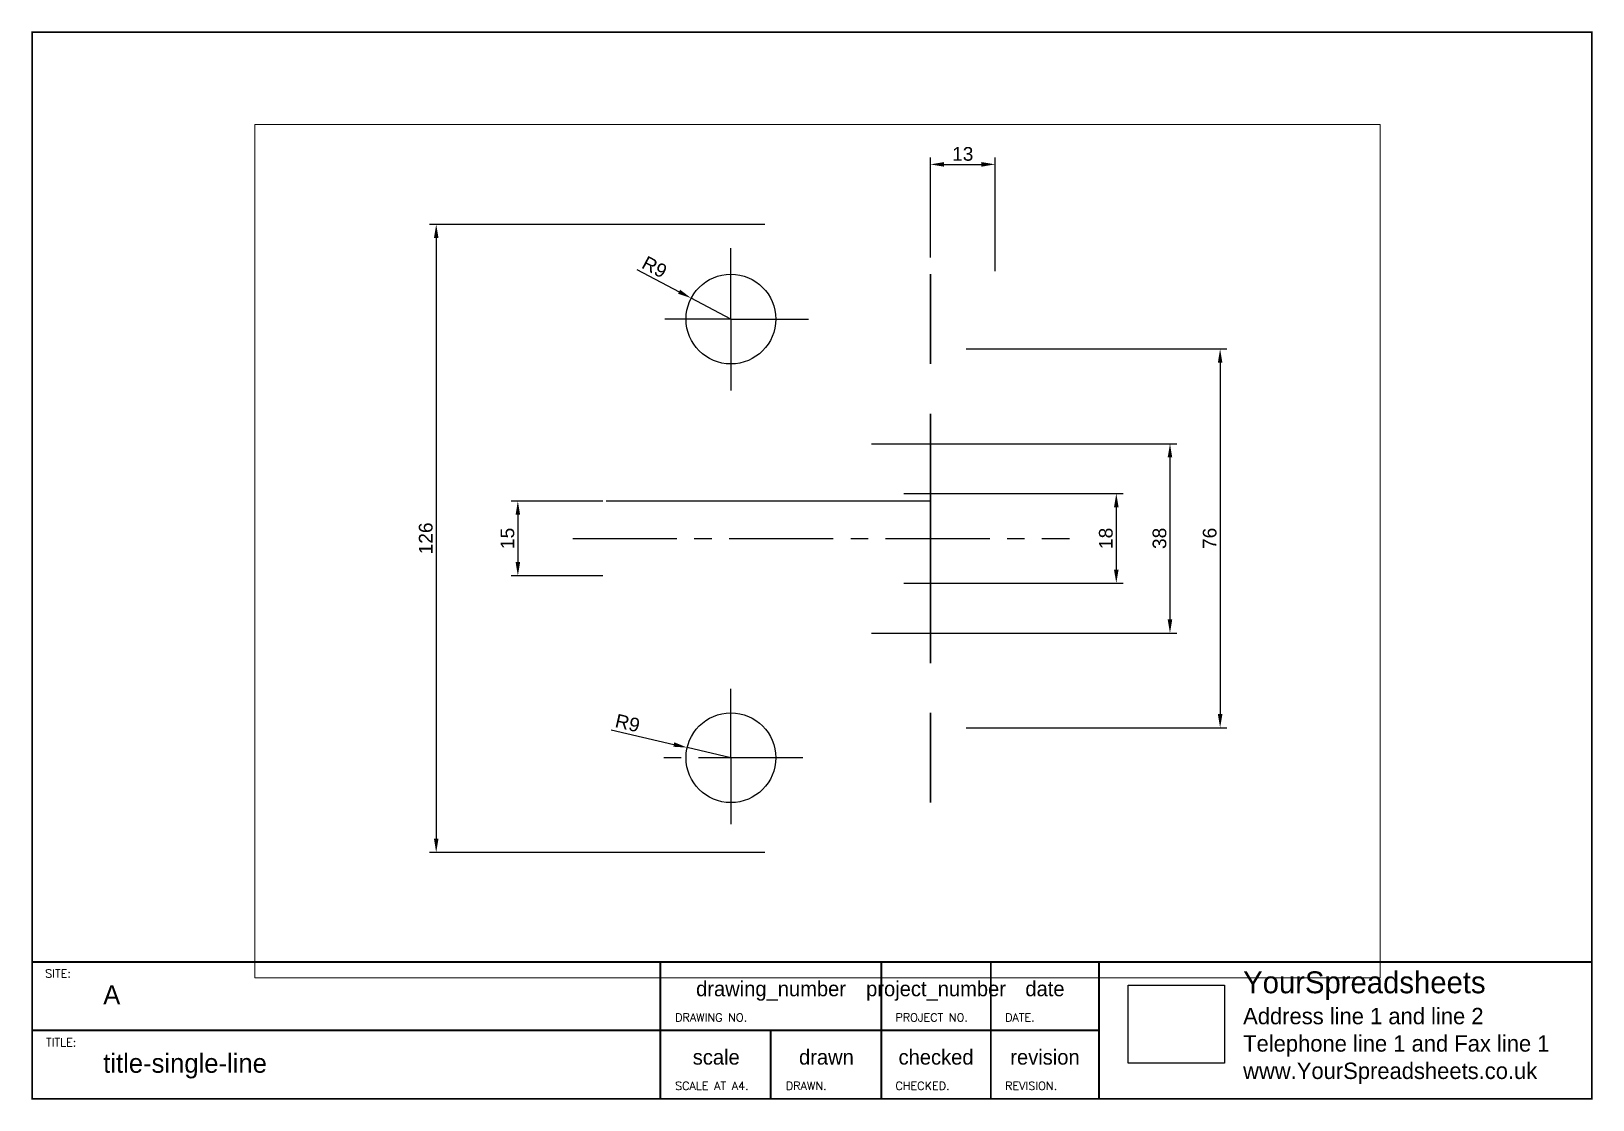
# Paper-space layout 'Layout2' of a CAD drawing. Header units: millimetres. Extents: x -15 to 270, y -3 to 193.
# The model-space entities are those that its viewports show. They can reach past a viewport. Long polylines and large blocks are cut down to what shows.
import ezdxf
from ezdxf.enums import TextEntityAlignment as Align

# ---------------------------------------------------------------- set-up
doc = ezdxf.new("R2010")
doc.units = ezdxf.units.MM
doc.linetypes.add('CENTER2', pattern=[28.575, 19.05, -3.175, 3.175, -3.175])
for name, color, linetype in [('Center Line', 1, 'CENTER2'), ('Dimensions', 5, 'Continuous'), ('YS-TEXT-LARGE', 250, 'Continuous'), ('YS-TEXT-MEDIUM', 6, 'Continuous'), ('YS-TITLEBLOCK-BORDERS', 154, 'Continuous'), ('YS-TITLEBLOCK-TEXT-NONEDITABLE', 154, 'Continuous')]:
    doc.layers.add(name, color=color, linetype=linetype)
doc.styles.add('ROMANS', font='romans.shx')
doc.styles.get("Standard").update_dxf_attribs({"font": 'arial.ttf'})
doc.styles.add('YS TEXT', font='GOTHIC.TTF')
doc.dimstyles.new('ISO-25', dxfattribs={"dimtxt": 2.5, "dimasz": 2.5, "dimexe": 1.25, "dimexo": 0.625, "dimtad": 1, "dimtxsty": 'Standard', "dimcen": 2.5, "dimadec": 0, "dimazin": 0, "dimtfac": 1, "dimtmove": 0, "dimatfit": 3, "dimfxl": 1, "dimarcsym": 0})
picture_1 = doc.add_image_def('image1.jpg', size_in_pixel=(739, 600))

# ---------------------------------------------------------------- blocks, each defined once
blk = doc.blocks.new('*D4')
at = {"layer": 'Defpoints', "color": 0, "transparency": 16777216}
for p in [(119.52, 157.24), (58.83, 42.44), (119.52, 42.44)]:
    blk.add_point(p, dxfattribs=at)
at = {"layer": 'Dimensions', "color": 0, "lineweight": -2, "transparency": 16777216}
for p, q in [((118.89, 157.24), (57.58, 157.24)), ((58.83, 154.74), (58.83, 44.94)), ((118.89, 42.44), (57.58, 42.44))]:
    blk.add_line(p, q, dxfattribs=at)
at = {"layer": 'Dimensions', "color": 0, "transparency": 16777216}
for points in [[(58.42, 154.74), (59.25, 154.74), (58.83, 157.24)], [(58.42, 44.94), (59.25, 44.94), (58.83, 42.44)]]:
    blk.add_solid(points, dxfattribs=at)
at = {"layer": 'Dimensions', "color": 0, "transparency": 16777216, "insert": (56.93, 99.84), "char_height": 2.5, "attachment_point": 5, "rotation": 90}
blk.add_mtext('126', dxfattribs=at)
blk = doc.blocks.new('*D5')
at = {"layer": 'Defpoints', "color": 0, "transparency": 16777216}
for p in [(105.43, 143.75, -29.15), (112.68, 139.93, -29.15)]:
    blk.add_point(p, dxfattribs=at)
at = {"layer": 'Dimensions', "color": 0, "lineweight": -2, "transparency": 16777216}
for p, q in [((95.5, 148.98), (103.22, 144.91)), ((112.68, 139.93), (105.43, 143.75))]:
    blk.add_line(p, q, dxfattribs=at)
at = {"layer": 'Dimensions', "color": 0, "transparency": 16777216}
blk.add_solid([(103.41, 145.28), (103.02, 144.55), (105.43, 143.75)], dxfattribs=at)
at = {"layer": 'Dimensions', "color": 0, "transparency": 16777216, "insert": (98.73, 149.43), "char_height": 2.5, "attachment_point": 5, "rotation": 332.2119}
blk.add_mtext('R9', dxfattribs=at)
blk = doc.blocks.new('*D6')
at = {"layer": 'Defpoints', "color": 0, "transparency": 16777216}
for p in [(104.7, 61.6, -29.15), (112.68, 59.75, -29.15)]:
    blk.add_point(p, dxfattribs=at)
at = {"layer": 'Dimensions', "color": 0, "lineweight": -2, "transparency": 16777216}
for p, q in [((90.79, 64.83), (102.26, 62.17)), ((112.68, 59.75), (104.7, 61.6))]:
    blk.add_line(p, q, dxfattribs=at)
at = {"layer": 'Dimensions', "color": 0, "transparency": 16777216}
blk.add_solid([(102.35, 62.57), (102.17, 61.76), (104.7, 61.6)], dxfattribs=at)
at = {"layer": 'Dimensions', "color": 0, "transparency": 16777216, "insert": (93.8, 66.08), "char_height": 2.5, "attachment_point": 5, "rotation": 346.943}
blk.add_mtext('R9', dxfattribs=at)
blk = doc.blocks.new('*D7')
at = {"layer": 'Defpoints', "color": 0, "transparency": 16777216}
for p in [(89.91, 106.67), (73.75, 93.01), (89.91, 93.01)]:
    blk.add_point(p, dxfattribs=at)
at = {"layer": 'Dimensions', "color": 0, "lineweight": -2, "transparency": 16777216}
for p, q in [((89.28, 106.67), (72.5, 106.67)), ((73.75, 104.17), (73.75, 95.51)), ((89.28, 93.01), (72.5, 93.01))]:
    blk.add_line(p, q, dxfattribs=at)
at = {"layer": 'Dimensions', "color": 0, "transparency": 16777216}
for points in [[(73.34, 104.17), (74.17, 104.17), (73.75, 106.67)], [(73.34, 95.51), (74.17, 95.51), (73.75, 93.01)]]:
    blk.add_solid(points, dxfattribs=at)
at = {"layer": 'Dimensions', "color": 0, "transparency": 16777216, "insert": (71.85, 99.84), "char_height": 2.5, "attachment_point": 5, "rotation": 90}
blk.add_mtext('15', dxfattribs=at)
blk = doc.blocks.new('*D8')
at = {"layer": 'Defpoints', "color": 0, "transparency": 16777216}
for p in [(143.66, 108.04), (143.66, 91.64), (183.11, 91.64)]:
    blk.add_point(p, dxfattribs=at)
at = {"layer": 'Dimensions', "color": 0, "lineweight": -2, "transparency": 16777216}
for p, q in [((144.29, 108.04), (184.36, 108.04)), ((183.11, 105.54), (183.11, 94.14)), ((144.29, 91.64), (184.36, 91.64))]:
    blk.add_line(p, q, dxfattribs=at)
at = {"layer": 'Dimensions', "color": 0, "transparency": 16777216}
for points in [[(182.69, 105.54), (183.53, 105.54), (183.11, 108.04)], [(182.69, 94.14), (183.53, 94.14), (183.11, 91.64)]]:
    blk.add_solid(points, dxfattribs=at)
at = {"layer": 'Dimensions', "color": 0, "transparency": 16777216, "insert": (181.21, 99.84), "char_height": 2.5, "attachment_point": 5, "rotation": 90}
blk.add_mtext('18', dxfattribs=at)
blk = doc.blocks.new('*D9')
at = {"layer": 'Defpoints', "color": 0, "transparency": 16777216}
for p in [(160.97, 168.2), (149.13, 150.56), (160.97, 148.06)]:
    blk.add_point(p, dxfattribs=at)
at = {"layer": 'Dimensions', "color": 0, "lineweight": -2, "transparency": 16777216}
for p, q in [((149.13, 151.19), (149.13, 169.45)), ((160.97, 148.68), (160.97, 169.45)), ((151.63, 168.2), (158.47, 168.2))]:
    blk.add_line(p, q, dxfattribs=at)
at = {"layer": 'Dimensions', "color": 0, "transparency": 16777216}
for points in [[(151.63, 168.62), (151.63, 167.78), (149.13, 168.2)], [(158.47, 168.62), (158.47, 167.78), (160.97, 168.2)]]:
    blk.add_solid(points, dxfattribs=at)
at = {"layer": 'Dimensions', "color": 0, "transparency": 16777216, "insert": (155.05, 170.1), "char_height": 2.5, "attachment_point": 5}
blk.add_mtext('13', dxfattribs=at)
blk = doc.blocks.new('*D10')
at = {"layer": 'Defpoints', "color": 0, "transparency": 16777216}
for p in [(137.74, 117.15), (137.74, 82.53), (192.92, 82.53)]:
    blk.add_point(p, dxfattribs=at)
at = {"layer": 'Dimensions', "color": 0, "lineweight": -2, "transparency": 16777216}
for p, q in [((138.36, 117.15), (194.17, 117.15)), ((192.92, 114.65), (192.92, 85.03)), ((138.36, 82.53), (194.17, 82.53))]:
    blk.add_line(p, q, dxfattribs=at)
at = {"layer": 'Dimensions', "color": 0, "transparency": 16777216}
for points in [[(192.5, 114.65), (193.33, 114.65), (192.92, 117.15)], [(192.5, 85.03), (193.33, 85.03), (192.92, 82.53)]]:
    blk.add_solid(points, dxfattribs=at)
at = {"layer": 'Dimensions', "color": 0, "transparency": 16777216, "insert": (191.01, 99.84), "char_height": 2.5, "attachment_point": 5, "rotation": 90}
blk.add_mtext('38', dxfattribs=at)
blk = doc.blocks.new('*D11')
at = {"layer": 'Defpoints', "color": 0, "transparency": 16777216}
for p in [(155.05, 134.46), (155.05, 65.22), (202.08, 65.22)]:
    blk.add_point(p, dxfattribs=at)
at = {"layer": 'Dimensions', "color": 0, "lineweight": -2, "transparency": 16777216}
for p, q in [((155.67, 134.46), (203.33, 134.46)), ((202.08, 131.96), (202.08, 67.72)), ((155.67, 65.22), (203.33, 65.22))]:
    blk.add_line(p, q, dxfattribs=at)
at = {"layer": 'Dimensions', "color": 0, "transparency": 16777216}
for points in [[(201.67, 131.96), (202.5, 131.96), (202.08, 134.46)], [(201.67, 67.72), (202.5, 67.72), (202.08, 65.22)]]:
    blk.add_solid(points, dxfattribs=at)
at = {"layer": 'Dimensions', "color": 0, "transparency": 16777216, "insert": (200.18, 99.84), "char_height": 2.5, "attachment_point": 5, "rotation": 90}
blk.add_mtext('76', dxfattribs=at)

msp = doc.modelspace()

# ---------------------------------------------------------------- linework, layer by layer
at = {"extrusion": (0, -1, 0)}
for p, q in [((54, 65, 77), (44, 65, 77)), ((55.5, 65), (55.5, 65, 14.15)), ((82, 65, 77), (82, 65, 54.25))]:
    msp.add_line(p, q, dxfattribs=at)
for p, q in [((44, 65, 77), (44, 65, 47)), ((63, 65), (55.5, 65)), ((63, 65), (63, 65, 13)), ((70.5, 65), (70.5, 65, 10)), ((70.5, 65), (70.5, 65, 14.15)), ((72, 65, 77), (82, 65, 77)), ((55.5, 27, 14.15), (55.5, 27, 14.15))]:
    msp.add_line(p, q)
at = {"extrusion": (-1, 0, 5.02096e-16)}
for p, q in [((55.5, 65, 14.15), (55.5, 27, 14.15)), ((55.5, 27, 14.15), (55.5, 0))]:
    msp.add_line(p, q, dxfattribs=at)
at = {"extrusion": (0, -1, 0)}
for centre, radius in [((19, 52, -65), 9), ((63, 38, -65), 25), ((63, 38, -65), 16), ((107, 52, -65), 9)]:
    msp.add_circle(centre, radius, dxfattribs=at)
for centre in [(19, 25), (107, 25)]:
    msp.add_circle(centre, 9)
msp.add_arc((63, 77, -65), 9, 180, 0, dxfattribs=at)

psp = doc.layouts.new('Layout2')

# ---------------------------------------------------------------- linework, layer by layer
at = {"layer": 'Center Line'}
for p, q in [((112.6837, 139.9257), (112.6837, 152.8596)), ((112.6837, 139.9257), (100.6141, 139.9257)), ((112.6837, 139.9257), (126.8341, 139.9257)), ((112.6837, 139.9257), (112.6837, 126.8675)), ((83.7736, 99.8101), (174.5844, 99.8101)), ((112.6837, 59.7507), (112.6837, 72.3266)), ((125.8, 59.7507), (99.5674, 59.7507)), ((112.6837, 59.7507), (112.6837, 47.6128))]:
    psp.add_line(p, q, dxfattribs=at)
at = {"layer": 'YS-TITLEBLOCK-BORDERS', "linetype": 'Continuous'}
psp.add_line((-14.9972, 9.9055), (179.9603, 9.9055), dxfattribs=at)
at = {"layer": 'YS-TITLEBLOCK-BORDERS', "linetype": 'Continuous', "const_width": 0.35}
psp.add_lwpolyline([(270.0028, 192.363), (270.0028, -2.5945), (-14.9972, -2.5945), (-14.9972, 192.363)], close=True, dxfattribs=at)
for points in [[(-14.9972, 22.4055), (270.0028, 22.4055)], [(99.7677, -2.5945), (99.7677, 22.4055)], [(140.1526, -2.5945), (140.1526, 22.4055)], [(160.1894, -2.5945), (160.1894, 22.4055)], [(179.9603, 22.4055), (179.9603, -2.5945)], [(-14.9972, 9.9055), (179.9603, 9.9055)], [(119.9602, -2.5945), (119.9602, 9.9055)]]:
    psp.add_lwpolyline(points, dxfattribs=at)

# ---------------------------------------------------------------- texts
at = {"layer": 'YS-TEXT-LARGE', "linetype": 'Continuous', "insert": (206.2886, 20.698), "char_height": 5.4, "attachment_point": 1, "style": 'YS TEXT'}
psp.add_mtext('{\\H0.74074x;YourSpreadsheets\\P\\pxsm1;\\H0.75001x;Address line 1 and line 2\\PTelephone line 1 and Fax line 1\\P\\ps*;www.YourSpreadsheets.co.uk\\H1x; }', dxfattribs=at)
at = {"layer": 'YS-TEXT-MEDIUM', "style": 'YS TEXT'}
for tag, p, s in [('A', (-2.0155, 14.6676), 'site-single-line'), ('title-single-line', (-2.0155, 2.1676), 'title-single-line')]:
    psp.add_attdef(tag, p, s, height=3.5, dxfattribs=at)
for tag, text, p in [('drawing_number', 'drawing_number', (120.0195, 16.1555)), ('project_number', 'project_number', (150.171, 16.1555)), ('date', 'date', (170.0749, 16.1555)), ('scale', 'scale', (110.0062, 3.6555)), ('drawn', 'drawn', (130.1393, 3.6555)), ('checked', 'checked', (150.171, 3.6555)), ('revision', 'revision', (170.0749, 3.6555))]:
    psp.add_attdef(tag, text=text, height=2.75, dxfattribs=at).set_placement(p, align=Align.CENTER)
at = {"layer": 'YS-TITLEBLOCK-TEXT-NONEDITABLE', "linetype": 'Continuous', "char_height": 1.5, "width": 22.60716, "attachment_point": 1, "style": 'ROMANS'}
for s, insert in [('SITE:', (-12.6232, 21.0523)), ('DRAWING NO.', (102.4796, 13.026)), ('PROJECT NO.', (142.7458, 13.026)), ('DATE.', (162.7826, 13.026)), ('TITLE:', (-12.4704, 8.4652)), ('SCALE AT A4.', (102.4796, 0.526)), ('DRAWN.', (122.7192, 0.526)), ('CHECKED.', (142.7458, 0.526)), ('REVISION.', (162.7826, 0.526))]:
    psp.add_mtext(s, dxfattribs=dict(at, insert=insert))

# ---------------------------------------------------------------- dimensions: what is measured, and where the dimension line sits
at = {"layer": 'Dimensions'}
dim = psp.add_linear_dim(base=(160.9709, 168.1992), p1=(149.1269, 150.5649), p2=(160.9709, 148.0569), dimstyle='ISO-25', override={"dimlfac": -1.0976}, dxfattribs=at)
dim.commit()
dim.dimension.update_dxf_attribs({"geometry": '*D9', "text_midpoint": (155.0489, 170.1015)})
for base, p1, p2, picture, middle in [((58.8326, 42.4402), (119.5168, 157.2362), (119.5168, 42.4402), '*D4', (56.9312, 99.8382)), ((202.0835, 65.2172), (155.0489, 134.4592), (155.0489, 65.2172), '*D11', (200.1821, 99.8382)), ((192.9171, 82.5277), (137.7384, 117.1487), (137.7384, 82.5277), '*D10', (191.0149, 99.8382)), ((73.7546, 93.0051), (89.9067, 106.6713), (89.9067, 93.0051), '*D7', (71.8531, 99.8382)), ((183.1113, 91.6385), (143.6604, 108.0379), (143.6604, 91.6385), '*D8', (181.2098, 99.8382))]:
    dim = psp.add_linear_dim(base=base, p1=p1, p2=p2, angle=90, dimstyle='ISO-25', override={"dimlfac": -1.0976}, dxfattribs=at)
    dim.commit()
    dim.dimension.update_dxf_attribs({"geometry": picture, "text_midpoint": middle})
for center, mpoint, picture, middle in [((112.6837, 139.9257, -29.1545), (105.4296, 143.7484, -29.1545), '*D5', (97.8429, 147.7464)), ((112.6837, 59.7507, -29.1545), (104.696, 61.6032, -29.1545), '*D6', (93.3663, 64.2307))]:
    dim = psp.add_radius_dim(center=center, mpoint=mpoint, dimstyle='ISO-25', override={"dimlfac": -1.0976}, dxfattribs=at)
    dim.commit()
    dim.dimension.update_dxf_attribs({"geometry": picture, "text_midpoint": middle, "dimtype": 164})

# ---------------------------------------------------------------- pictures from other files: only their frames are drawn
image = psp.add_image(picture_1, insert=(185.2731, 3.9184), size_in_units=(17.5837, 14.2763))
image.dxf.flags = 7

# ---------------------------------------------------------------- viewports
at = {"layer": '0', "view_target_point": (65.5664, 42.36), "view_twist_angle": 270}
psp.add_viewport(center=(128.5, 97.5), size=(205.6, 156), view_center_point=(0, 0), view_height=171.2256, dxfattribs=at)

doc.saveas('drawing.dxf')
